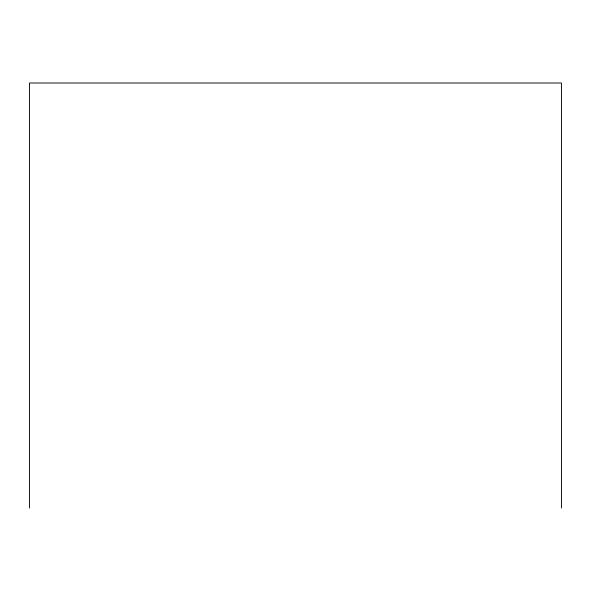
<?xml version="1.0" encoding="UTF-8"?>
<svg xmlns="http://www.w3.org/2000/svg" width="591" height="591" viewBox="0 0 591 591"><rect width="100%" height="100%" fill="white"/><g stroke="black" fill="none" stroke-linecap="round" stroke-linejoin="round"><path stroke-width="0.89" d="M561.45 507.994L561.45 83.006L29.55 83.006L29.55 507.994"/></g></svg>
